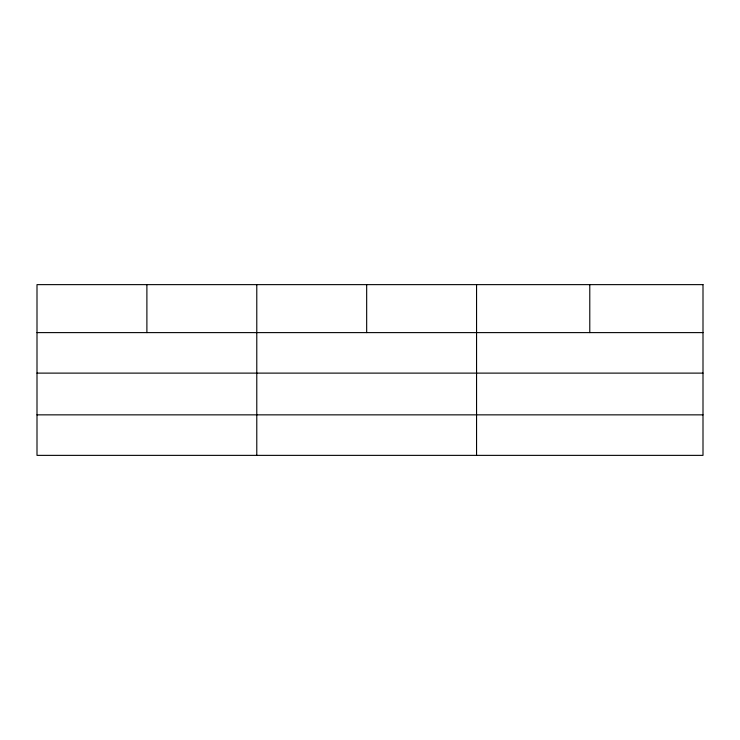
<?xml version="1.0" encoding="UTF-8"?>
<svg xmlns="http://www.w3.org/2000/svg" width="740" height="740" viewBox="0 0 740 740"><rect width="100%" height="100%" fill="white"/><g stroke="black" fill="none" stroke-linecap="round" stroke-linejoin="round"><path stroke-width="1.11" d="M37 332.611L703 332.611M37 373.117L703 373.117M37 414.853L703 414.853M589.78 284.632L589.78 332.611M476.56 284.632L476.56 455.368M366.67 284.632L366.67 332.611M256.78 284.632L256.78 455.368M146.89 284.632L146.89 332.611M703 284.632L37 284.632L37 455.368L703 455.368L703 284.632"/></g></svg>
